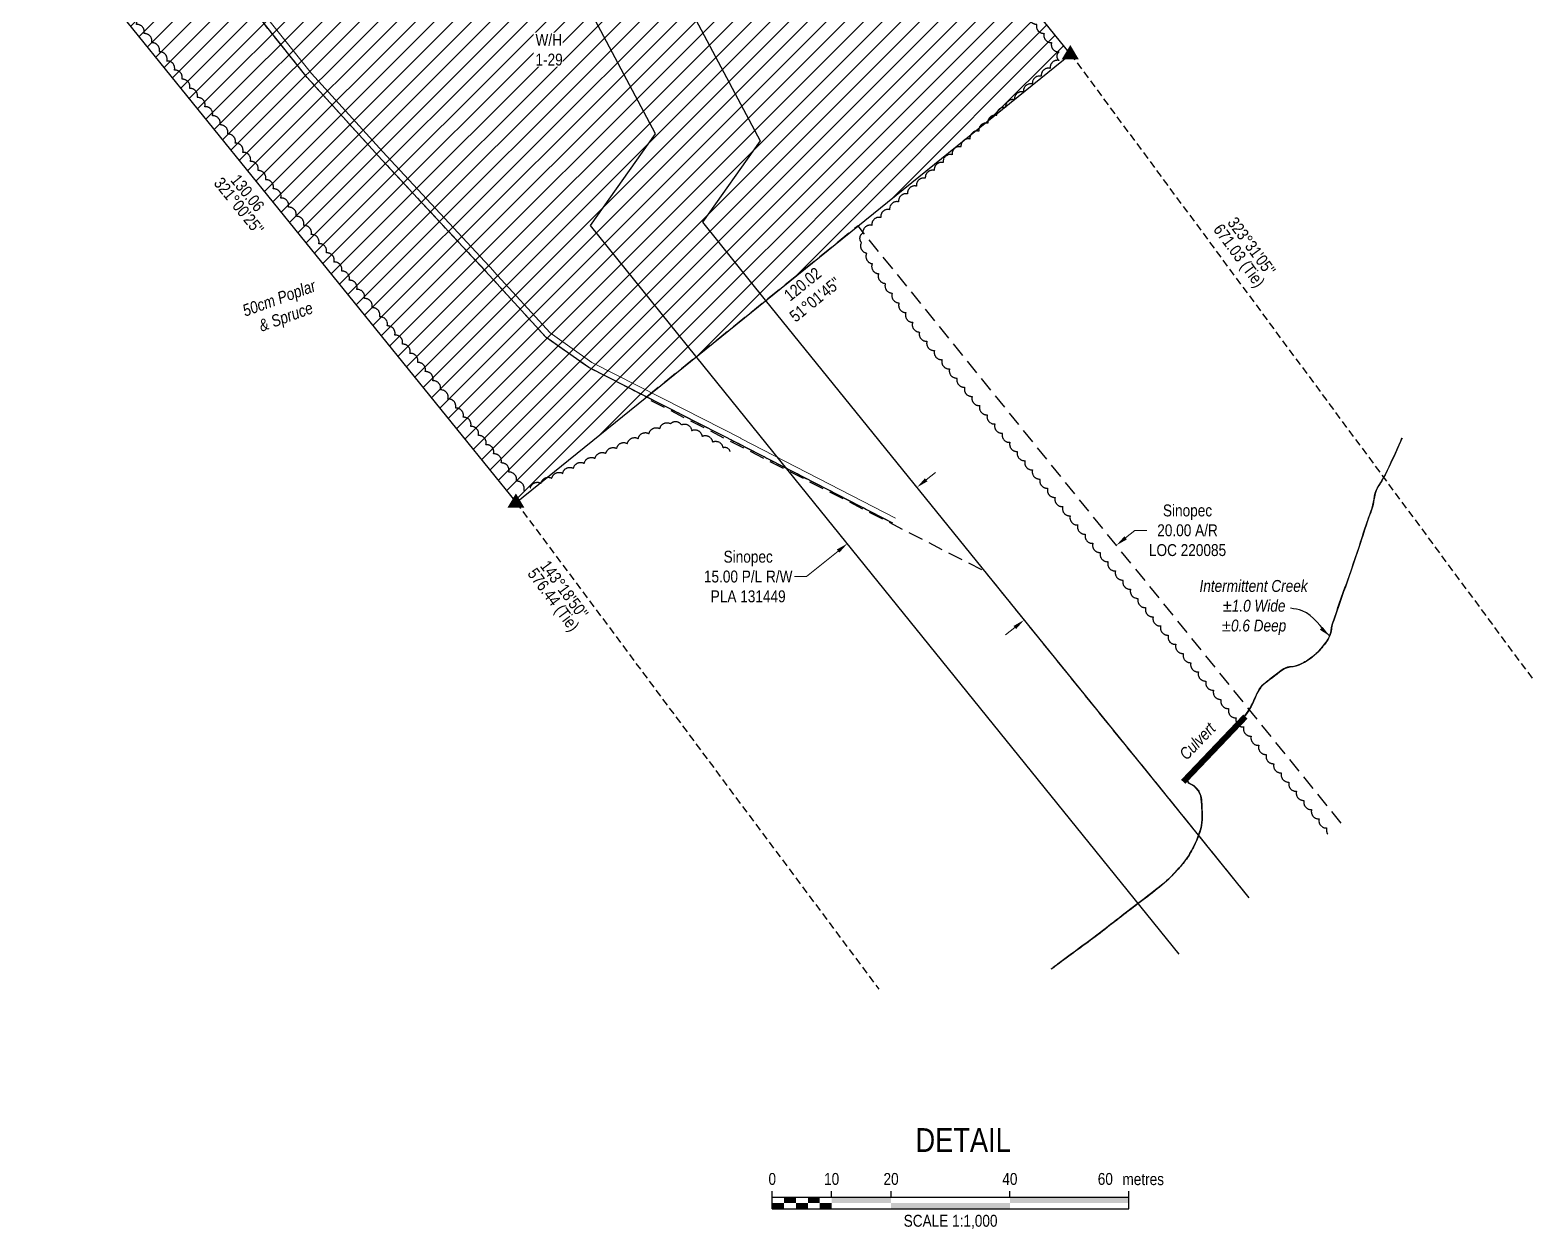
# Model space of a CAD drawing. Extents: x 406153 to 408770, y 6055523 to 6058345.
# Drawn here: x 406161 to 407426, y 6055824 to 6056832 of the extents above; entities that cross this region are included whole.
import ezdxf
from ezdxf.enums import TextEntityAlignment as Align

# ---------------------------------------------------------------- set-up
doc = ezdxf.new("R2010")
doc.units = 0
doc.header["$LTSCALE"] = 5
doc.header["$PDMODE"] = 34
doc.header["$PDSIZE"] = 0.03
for name, pattern in [('0', [1, 1, 0]), ('foc-ACCESSROAD', [3.75, 2.5, -1.25]), ('foc-TIELINE', [1.875, 1.25, -0.625]), ('foc-TOPO-ephemeral', [6.25, 3.125, -0.625, 0.625, -0.625, 0.625, -0.625])]:
    doc.linetypes.add(name, pattern=pattern)
doc.layers.get('Defpoints').update_dxf_attribs({"color": 9})
for name, color, linetype, lineweight in [('AS-GENERAL', 48, 'Continuous', 18), ('C-AR-T', 13, 'Continuous', 9), ('C-RW-T', 13, 'Continuous', 9), ('C-WS-T', 13, 'Continuous', 9), ('T-TEXT', 48, 'Continuous', 18)]:
    doc.layers.add(name, color=color, linetype=linetype, lineweight=lineweight)
for name, color, linetype in [('C-AR', 13, 'foc-ACCESSROAD'), ('C-RW', 13, 'Continuous'), ('DETAIL-T', 7, 'Continuous'), ('L-BD', 7, 'Continuous'), ('L-BD1', 253, 'Continuous'), ('L-MON', 1, 'Continuous'), ('L-TIE', 7, 'foc-TIELINE'), ('P-PROPOSED', 10, 'Continuous'), ('P-PROPOSED-EXISTING-H', 59, 'Continuous'), ('T-BUSH', 110, '0'), ('T-BUSH-T', 110, 'Continuous'), ('T-DRAW', 143, 'foc-TOPO-ephemeral'), ('T-WATER', 160, 'Continuous'), ('T-WATER-T', 170, 'Continuous')]:
    doc.layers.add(name, color=color, linetype=linetype)
doc.styles.add('18', font='ARIALN.TTF', dxfattribs={"height": 18})
doc.styles.add('80', font='ARIALN.TTF', dxfattribs={"height": 10})
doc.styles.add('80CG', font='ARIALN.TTF', dxfattribs={"height": 10})
doc.styles.add('80L', font='ARIALN.TTF', dxfattribs={"height": 10})
doc.styles.add('80LS', font='ARIALNI.TTF', dxfattribs={"height": 10})
doc.styles.add('foc-LtypeFont', font='ARIALN.TTF', dxfattribs={"height": 7.35})
doc.linetypes.add('foc-TOPO-flowdirection-NOLINE', pattern='A,0,[">",foc-LtypeFont,S=0.3,R=0,X=0,Y=-0.945],-20,[">",foc-LtypeFont,S=0.3,R=0,X=0,Y=-0.945],0', length=20)
doc.dimstyles.new('Compass 5 000', dxfattribs={"dimscale": 5, "dimtxt": 9, "dimasz": 2, "dimexe": 0.2, "dimexo": 0.0625, "dimgap": 0.5, "dimtad": 0, "dimtih": 1, "dimtoh": 1, "dimzin": 0, "dimdsep": 46, "dimtxsty": '80CG', "dimcen": 0.1, "dimse1": 1, "dimse2": 1, "dimclrd": 256, "dimclrt": 256, "dimaunit": 1, "dimadec": 4, "dimazin": 0, "dimtfac": 0.06, "dimtofl": 0, "dimtmove": 0, "dimatfit": 1, "dimfxl": 0.2, "dimtolj": 1, "dimtzin": 0, "dimlwd": -1, "dimarcsym": 0})

# ---------------------------------------------------------------- blocks, each defined once
blk = doc.blocks.new('STRIA')
blk.add_hatch(color=255).paths.add_polyline_path([(-0.04, 1.52), (-1.47, -0.87), (1.39, -0.87)])
blk = doc.blocks.new('STRIAA')
blk.add_blockref('STRIA', (0, 0))
blk = doc.blocks.new('STRIB')
at = {"color": 1}
blk.add_solid([(-1.12, -0.67), (-0.04, 1.13), (1.04, -0.67)], dxfattribs=at)
blk = doc.blocks.new('STRIBB')
blk.add_blockref('STRIB', (0, 0))
blk = doc.blocks.new('STRICC')
for name in ['STRIAA', 'STRIBB']:
    blk.add_blockref(name, (0, 0))
blk = doc.blocks.new('fdspike')
blk.add_blockref('STRICC', (0, 0))
blk = doc.blocks.new('*D61')
at = {"layer": 'C-AR-T', "transparency": 16777216}
for p, q in [((407082.4, 6056405), (407090.2, 6056411.3)), ((407090.2, 6056411.3), (407100.2, 6056411.3)), ((406989.2, 6056329.6), (406981.5, 6056323.3))]:
    blk.add_line(p, q, dxfattribs=at)
for points in [[(407081.4, 6056406.3), (407083.5, 6056403.7), (407074.6, 6056398.7)], [(406988.2, 6056330.9), (406990.3, 6056328.3), (406997, 6056335.9)]]:
    blk.add_solid(points, dxfattribs=at)
at = {"layer": 'Defpoints', "color": 0, "transparency": 16777216}
for p in [(407074.6, 6056398.7), (407092.7, 6056376.4), (407015.1, 6056313.6)]:
    blk.add_point(p, dxfattribs=at)
at = {"layer": 'C-AR-T', "transparency": 16777216, "insert": (407134.5, 6056411.3), "char_height": 10, "attachment_point": 5, "style": '80CG'}
blk.add_mtext('\\A1;Sinopec\\P20.00 A/R\\PLOC 220085', dxfattribs=at)
blk = doc.blocks.new('*D62')
at = {"layer": 'C-RW-T', "transparency": 16777216}
for p, q in [((406914.7, 6056453.8), (406922.4, 6056460.1)), ((406840.6, 6056393.9), (406814, 6056372.4)), ((406814, 6056372.4), (406804, 6056372.4))]:
    blk.add_line(p, q, dxfattribs=at)
for points in [[(406913.6, 6056455.1), (406915.7, 6056452.5), (406906.9, 6056447.5)], [(406839.5, 6056395.2), (406841.6, 6056392.6), (406848.4, 6056400.2)]]:
    blk.add_solid(points, dxfattribs=at)
at = {"layer": 'Defpoints', "color": 0, "transparency": 16777216}
for p in [(406848.4, 6056400.2), (407053.9, 6056265.6), (406995.3, 6056218.3)]:
    blk.add_point(p, dxfattribs=at)
at = {"layer": 'C-RW-T', "transparency": 16777216, "insert": (406764.9, 6056372.4), "char_height": 10, "attachment_point": 5, "style": '80CG'}
blk.add_mtext('\\A1;Sinopec\\P15.00 P/L R/W\\PPLA 131449', dxfattribs=at)
blk = doc.blocks.new('*U39')
at = {"color": 0}
for p, q in [((-150, 0), (-150, 15)), ((-100, 10), (-100, 15)), ((-50, 10), (-50, 15)), ((50, 10), (50, 15)), ((150.2, 0), (150.2, 15)), ((-150, 10), (150.2, 10)), ((-150, 0), (150.2, 0))]:
    blk.add_line(p, q, dxfattribs=at)
for points in [[(-150, 5), (-140, 5), (-150, 0), (-140, 0)], [(-140, 10), (-130, 10), (-140, 5), (-130, 5)], [(-130, 5), (-120, 5), (-130, 0), (-120, 0)], [(-120, 10), (-110, 10), (-120, 5), (-110, 5)], [(-110, 5), (-100, 5), (-110, 0), (-100, 0)], [(-100, 10), (-50, 10), (-100, 5), (-50, 5)], [(-50, 5), (50, 5), (-50, 0), (50, 0)], [(50, 10), (150.2, 10), (50, 5), (150.2, 5)]]:
    blk.add_solid(points, dxfattribs=at)
at = {"color": 0, "style": '80'}
blk.add_text('metres', height=10, dxfattribs=at).set_placement((162.2, 20), align=Align.CENTER)
at = {"color": 0, "char_height": 10, "style": '80'}
for s, insert, attachment_point in [('0', (-150, 30.2), 2), ('10', (-100, 30.2), 2), ('20', (-50, 30.2), 2), ('40', (50, 30.2), 2), ('60', (136.7, 30.2), 3), ('SCALE 1:1,000', (0.1, -5), 2)]:
    blk.add_mtext(s, dxfattribs=dict(at, insert=insert, attachment_point=attachment_point))

msp = doc.modelspace()

# ---------------------------------------------------------------- hatches: boundary and pattern name
at = {"layer": 'P-PROPOSED-EXISTING-H'}
h = msp.add_hatch(dxfattribs=at)
h.set_pattern_fill('ANSI31', color=256, scale=3.498492, style=0)
h.set_pattern_definition([(45, (-3004.45, 7510.352), (-7.85433892, 7.85433892), [])])
edge = h.paths.add_edge_path()
edge.add_arc((406609.686, 6057134.196), 149.912, 8.055628, 69.947139)
edge.add_line((406661.089, 6057275.02), (406626.946, 6057317.181))
edge.add_line((406626.946, 6057317.181), (406583.166, 6057281.744))
edge.add_arc((406609.686, 6057134.196), 149.912, 100.189521, 157.786279)
edge.add_line((406470.9, 6057190.872), (406160.781, 6056939.851))
edge.add_line((406160.781, 6056939.851), (406569.706, 6056434.746))
edge.add_line((406569.706, 6056434.746), (407036.061, 6056811.991))
edge.add_line((407036.061, 6056811.991), (406758.119, 6057155.204))

# ---------------------------------------------------------------- linework, layer by layer
at = {"layer": 'AS-GENERAL', "flags": 128}
msp.add_lwpolyline([(406888.852, 6056421.67), (406758.682, 6056488.702, 0.00047692), (406758.674, 6056488.707), (406710.777, 6056513.256, 0.00118135), (406710.756, 6056513.267), (406633.347, 6056552.482), (406598.217, 6056577.342), (406550.99, 6056629.17, 0.0027004), (406550.953, 6056629.21), (406460.514, 6056726.332), (406397.573, 6056795.61), (406361.683, 6056840.569)], format="xyb", dxfattribs=at)
at = {"layer": 'AS-GENERAL', "const_width": 4.998, "flags": 128}
msp.add_lwpolyline([(407130.877, 6056199.749), (407183.178, 6056254.617)], dxfattribs=at)
at = {"layer": 'C-AR', "flags": 128}
msp.add_lwpolyline([(407263.858, 6056164.959), (406857.319, 6056667.403), (406678.577, 6056522.815), (406963.672, 6056377.037), (407186.149, 6056102.08)], dxfattribs=at)
at = {"layer": 'C-RW'}
for points in [[(407127.574, 6056054.682), (406798.674, 6056461.689), (406720.875, 6056557.938), (406632.379, 6056667.715), (406687.031, 6056744.737), (406616.802, 6056877.219), (406683.065, 6056912.348), (406774.942, 6056739.026), (406726.332, 6056670.52), (406779.227, 6056604.966), (406971.13, 6056367.881)], [(406971.13, 6056367.881), (407105.483, 6056201.8), (407186.151, 6056102.082)]]:
    msp.add_lwpolyline(points, dxfattribs=at)
at = {"layer": 'L-TIE'}
for p, q in [((407036.061, 6056811.991), (407425.914, 6056284.797)), ((406569.706, 6056434.746), (406874.704, 6056025.35))]:
    msp.add_line(p, q, dxfattribs=at)
at = {"layer": 'P-PROPOSED'}
msp.add_lwpolyline([(406758.119, 6057155.204, 0.27681483), (406661.089, 6057275.02), (406626.946, 6057317.181), (406583.166, 6057281.744, 0.25674128), (406470.9, 6057190.872), (406160.781, 6056939.851), (406569.706, 6056434.746), (407036.061, 6056811.991)], format="xyb", close=True, dxfattribs=at)
at = {"layer": 'T-BUSH', "flags": 128}
for points in [[(406576.261, 6056444.909, 0.52056705), (406569.869, 6056452.593, 0.52056705), (406563.477, 6056460.278, 0.52056705), (406557.085, 6056467.963, 0.52056705), (406550.693, 6056475.648, 0.52056705), (406544.301, 6056483.333, 0.52056705), (406537.909, 6056491.018, 0.52056705), (406531.517, 6056498.702, 0.52056705), (406525.125, 6056506.387, 0.52056705), (406518.733, 6056514.072, 0.52056705), (406512.341, 6056521.757, 0.52056705), (406505.949, 6056529.442, 0.52056705), (406499.557, 6056537.126, 0.52056705), (406493.165, 6056544.811, 0.52056705), (406486.773, 6056552.496, 0.52056705), (406480.381, 6056560.181, 0.52056705), (406473.989, 6056567.866, 0.52056705), (406467.597, 6056575.55, 0.52056705), (406461.205, 6056583.235, 0.52056705), (406454.813, 6056590.92, 0.52056705), (406448.421, 6056598.605, 0.52056705), (406442.029, 6056606.29, 0.52056705), (406435.637, 6056613.975, 0.52056705), (406429.245, 6056621.659, 0.52056705), (406422.853, 6056629.344, 0.52056705), (406416.461, 6056637.029, 0.52056705), (406410.069, 6056644.714, 0.52056705), (406403.677, 6056652.399, 0.52056705), (406397.285, 6056660.083, 0.52056705), (406390.893, 6056667.768, 0.52056705), (406384.501, 6056675.453, 0.52056705), (406378.109, 6056683.138, 0.52056705), (406371.717, 6056690.823, 0.52056705), (406365.325, 6056698.507, 0.52056705), (406358.933, 6056706.192, 0.52056705), (406352.541, 6056713.877, 0.52056705), (406346.149, 6056721.562, 0.52056705), (406339.757, 6056729.247, 0.52056705), (406333.365, 6056736.932, 0.52056705), (406326.973, 6056744.616, 0.52056705), (406320.581, 6056752.301, 0.52056705), (406314.189, 6056759.986, 0.52056705), (406307.797, 6056767.671, 0.52056705), (406301.405, 6056775.356, 0.52056705), (406295.013, 6056783.04, 0.52056705), (406288.621, 6056790.725, 0.52056705), (406282.229, 6056798.41, 0.52056705), (406275.837, 6056806.095, 0.52056705), (406269.445, 6056813.78, 0.52056705), (406263.053, 6056821.464, 0.52056705), (406256.661, 6056829.149, 0.52056705), (406250.269, 6056836.834, 0.52056705), (406243.877, 6056844.519, 0.52056705), (406237.485, 6056852.204, 0.52056705), (406231.093, 6056859.889, 0.52056705), (406224.701, 6056867.573, 0.52056705), (406218.309, 6056875.258, 0.52056705), (406211.917, 6056882.943, 0.52056705), (406205.525, 6056890.628, 0.52056705), (406199.133, 6056898.313, 0.52056705), (406192.741, 6056905.997, 0.52056705), (406186.349, 6056913.682, 0.52056705), (406179.957, 6056921.367, 0.52056705), (406173.565, 6056929.052, 0.52056705), (406169.959, 6056936.497, 0.52056705), (406177.571, 6056942.975, 0.52056705), (406185.182, 6056949.454, 0.52056705), (406192.794, 6056955.933, 0.52056705), (406200.406, 6056962.412, 0.52056705), (406208.018, 6056968.891, 0.52056705), (406215.63, 6056975.369, 0.52056705), (406223.241, 6056981.848, 0.52056705), (406230.853, 6056988.327, 0.52056705), (406238.465, 6056994.806, 0.52056705), (406246.077, 6057001.284, 0.52056705), (406253.689, 6057007.763, 0.52056705), (406261.3, 6057014.242, 0.52056705), (406268.912, 6057020.721, 0.52056705), (406276.524, 6057027.199, 0.52056705), (406284.136, 6057033.678, 0.52056705), (406291.748, 6057040.157, 0.52056705), (406299.36, 6057046.636, 0.52056705), (406306.971, 6057053.114, 0.52056705), (406314.583, 6057059.593, 0.52056705), (406322.195, 6057066.072, 0.52056705), (406329.807, 6057072.551, 0.52056705), (406337.419, 6057079.029, 0.52056705), (406345.03, 6057085.508, 0.52056705), (406352.642, 6057091.987, 0.52056705), (406360.254, 6057098.466, 0.52056705), (406367.866, 6057104.944, 0.52056705), (406375.478, 6057111.423, 0.52056705), (406383.089, 6057117.902, 0.52056705), (406390.701, 6057124.381, 0.52056705), (406398.313, 6057130.859, 0.52056705), (406405.925, 6057137.338, 0.52056705), (406413.537, 6057143.817, 0.52056705), (406421.148, 6057150.296, 0.52056705), (406428.76, 6057156.774, 0.52056705), (406436.372, 6057163.253, 0.52056705), (406443.984, 6057169.732, 0.52056705), (406451.596, 6057176.211, 0.52056705), (406459.207, 6057182.689, 0.52056705), (406466.819, 6057189.168, 0.52056705), (406474.431, 6057195.647, 0.52056705), (406482.043, 6057202.126, 0.52056705), (406489.655, 6057208.604, 0.52056705), (406497.267, 6057215.083, 0.52056705), (406504.878, 6057221.562, 0.52056705), (406512.49, 6057228.041, 0.52056705), (406520.102, 6057234.519, 0.52056705), (406527.714, 6057240.998, 0.52056705), (406535.326, 6057247.477, 0.52056705), (406542.937, 6057253.956, 0.52056705), (406550.549, 6057260.434, 0.52056705), (406558.161, 6057266.913, 0.52056705), (406565.773, 6057273.392, 0.52056705), (406573.385, 6057279.871, 0.52056705), (406580.996, 6057286.349, 0.52056705), (406588.608, 6057292.828, 0.52056705), (406596.22, 6057299.307, 0.52056705), (406603.832, 6057305.786, 0.52056705), (406611.444, 6057312.264, 0.52056705), (406619.055, 6057318.743, 0.52056705), (406625.445, 6057312.276, 0.52056705), (406631.71, 6057304.487, 0.52056705), (406637.975, 6057296.698, 0.52056705), (406644.24, 6057288.909, 0.52056705), (406650.504, 6057281.121, 0.52056705), (406656.769, 6057273.332, 0.52056705), (406663.034, 6057265.543, 0.52056705), (406669.299, 6057257.754, 0.52056705), (406675.564, 6057249.965, 0.52056705), (406681.829, 6057242.176, 0.52056705), (406688.093, 6057234.388, 0.52056705), (406694.358, 6057226.599, 0.52056705), (406700.623, 6057218.81, 0.52056705), (406706.888, 6057211.021, 0.52056705), (406713.153, 6057203.232, 0.52056705), (406719.418, 6057195.444, 0.52056705), (406725.682, 6057187.655, 0.52056705), (406731.947, 6057179.866, 0.52056705), (406738.212, 6057172.077, 0.52056705), (406744.477, 6057164.288, 0.52056705), (406750.742, 6057156.499, 0.52056705), (406757.007, 6057148.711, 0.52056705), (406763.271, 6057140.922, 0.52056705), (406769.536, 6057133.133, 0.52056705), (406775.801, 6057125.344, 0.52056705), (406782.066, 6057117.555, 0.52056705), (406788.331, 6057109.766, 0.52056705), (406794.596, 6057101.978, 0.52056705), (406800.86, 6057094.189, 0.52056705), (406807.125, 6057086.4, 0.52056705), (406813.39, 6057078.611, 0.52056705), (406819.655, 6057070.822, 0.52056705), (406825.92, 6057063.034, 0.52056705), (406832.185, 6057055.245, 0.52056705), (406838.449, 6057047.456, 0.52056705), (406844.714, 6057039.667, 0.52056705), (406850.979, 6057031.878, 0.52056705), (406857.244, 6057024.089, 0.52056705), (406863.509, 6057016.301, 0.52056705), (406869.774, 6057008.512, 0.52056705), (406876.038, 6057000.723, 0.52056705), (406882.303, 6056992.934, 0.52056705), (406888.568, 6056985.145, 0.52056705), (406894.833, 6056977.357, 0.52056705), (406901.098, 6056969.568, 0.52056705), (406907.363, 6056961.779, 0.52056705), (406913.627, 6056953.99, 0.52056705), (406919.892, 6056946.201, 0.52056705), (406926.157, 6056938.412, 0.52056705), (406932.422, 6056930.624, 0.52056705), (406938.687, 6056922.835, 0.52056705), (406944.952, 6056915.046, 0.52056705), (406951.216, 6056907.257, 0.52056705), (406957.481, 6056899.468, 0.52056705), (406963.746, 6056891.68, 0.52056705), (406970.011, 6056883.891, 0.52056705), (406976.276, 6056876.102, 0.52056705), (406982.541, 6056868.313, 0.52056705), (406988.805, 6056860.524, 0.52056705), (406995.07, 6056852.735, 0.52056705), (407001.335, 6056844.947, 0.52056705), (407007.6, 6056837.158, 0.52056705), (407013.865, 6056829.369, 0.52056705), (407020.13, 6056821.58, 0.52056705), (407026.394, 6056813.791, 0.52056705), (407026.476, 6056806.534, 0.52056705), (407018.973, 6056799.93, 0.52056705), (407011.47, 6056793.325, 0.52056705), (407003.967, 6056786.72, 0.52056705), (406996.465, 6056780.116, 0.52056705), (406988.962, 6056773.511, 0.52056705), (406981.459, 6056766.906, 0.52056705), (406973.956, 6056760.302, 0.52056705), (406966.453, 6056753.697, 0.52056705), (406958.95, 6056747.092, 0.52056705), (406951.448, 6056740.488, 0.52056705), (406943.945, 6056733.883, 0.52056705), (406936.442, 6056727.278, 0.52056705), (406928.939, 6056720.674, 0.52056705), (406921.436, 6056714.069, 0.52056705), (406913.934, 6056707.464, 0.52056705), (406906.431, 6056700.86, 0.52056705), (406898.928, 6056694.255, 0.52056705), (406891.425, 6056687.65, 0.52056705), (406883.922, 6056681.046, 0.52056705), (406876.419, 6056674.441, 0.52056705), (406868.917, 6056667.837, 0.52056705), (406861.414, 6056661.232, 0.52056705), (406860.123, 6056653.444, 0.52056705), (406864.673, 6056644.545, 0.52056705), (406869.224, 6056635.645, 0.52056705), (406874.621, 6056627.255, 0.52056705), (406880.357, 6056619.069, 0.52056705), (406886.093, 6056610.883, 0.52056705), (406891.829, 6056602.696, 0.52056705), (406897.565, 6056594.51, 0.52056705), (406903.3, 6056586.324, 0.52056705), (406909.036, 6056578.138, 0.52056705), (406915.27, 6056570.33, 0.52056705), (406921.615, 6056562.606, 0.52056705), (406927.96, 6056554.882, 0.52056705), (406934.305, 6056547.158, 0.52056705), (406940.649, 6056539.435, 0.52056705), (406946.994, 6056531.711, 0.52056705), (406953.339, 6056523.987, 0.52056705), (406959.684, 6056516.263, 0.52056705), (406966.029, 6056508.539, 0.52056705), (406972.374, 6056500.816, 0.52056705), (406978.719, 6056493.092, 0.52056705), (406985.063, 6056485.368, 0.52056705), (406991.408, 6056477.644, 0.52056705), (406997.753, 6056469.921, 0.52056705), (407004.098, 6056462.197, 0.52056705), (407010.443, 6056454.473, 0.52056705), (407016.788, 6056446.749, 0.52056705), (407023.133, 6056439.026, 0.52056705), (407029.477, 6056431.302, 0.52056705), (407035.822, 6056423.578, 0.52056705), (407042.167, 6056415.854, 0.52056705), (407048.512, 6056408.13, 0.52056705), (407054.857, 6056400.407, 0.52056705), (407061.202, 6056392.683, 0.52056705), (407067.547, 6056384.959, 0.52056705), (407073.891, 6056377.235, 0.52056705), (407080.236, 6056369.512, 0.52056705), (407086.581, 6056361.788, 0.52056705), (407092.926, 6056354.064, 0.52056705), (407099.271, 6056346.34, 0.52056705), (407105.616, 6056338.617, 0.52056705), (407111.961, 6056330.893, 0.52056705), (407118.306, 6056323.169, 0.52056705), (407124.65, 6056315.445, 0.52056705), (407130.995, 6056307.721, 0.52056705), (407137.34, 6056299.998, 0.52056705), (407143.685, 6056292.274, 0.52056705), (407150.03, 6056284.55, 0.52056705), (407156.375, 6056276.826, 0.52056705), (407162.72, 6056269.103, 0.52056705), (407169.064, 6056261.379, 0.52056705), (407175.409, 6056253.655, 0.52056705), (407181.754, 6056245.931, 0.52056705), (407188.099, 6056238.208, 0.52056705), (407194.444, 6056230.484, 0.52056705), (407200.789, 6056222.76, 0.52056705), (407207.134, 6056215.036, 0.52056705), (407213.478, 6056207.312, 0.52056705), (407219.823, 6056199.589, 0.52056705), (407226.168, 6056191.865, 0.52056705), (407232.513, 6056184.141, 0.52056705), (407238.858, 6056176.417, 0.52056705), (407245.203, 6056168.694, 0.52056705), (407251.548, 6056160.97, 0.22839333), (407252.48, 6056155.755, 0.22839333)], [(406581.593, 6056446.732, -0.52056705), (406590.676, 6056450.906, -0.52056705), (406599.758, 6056455.08, -0.52056705), (406608.841, 6056459.254, -0.52056705), (406617.923, 6056463.428, -0.52056705), (406627.006, 6056467.602, -0.52056705), (406636.088, 6056471.776, -0.52056705), (406645.171, 6056475.95, -0.52056705), (406654.253, 6056480.124, -0.52056705), (406663.335, 6056484.298, -0.52056705), (406672.418, 6056488.472, -0.52056705), (406681.5, 6056492.647, -0.52056705), (406690.583, 6056496.821, -0.52056705), (406699.665, 6056500.995, -0.52056705), (406708.562, 6056500.074, -0.52056705), (406717.317, 6056495.251, -0.52056705), (406726.073, 6056490.428, -0.52056705), (406734.828, 6056485.605, -0.52056705), (406743.583, 6056480.782, -0.52056705), (406749.359, 6056477.6, -0.52056705)]]:
    msp.add_lwpolyline(points, format="xyb", dxfattribs=at)
at = {"layer": 'T-DRAW', "linetype": 'foc-TOPO-flowdirection-NOLINE', "flags": 128}
msp.add_lwpolyline([(406886.564, 6056417.227), (406756.394, 6056484.259), (406708.497, 6056508.809), (406630.76, 6056548.19), (406594.887, 6056573.575), (406547.296, 6056625.804), (406456.835, 6056722.949), (406393.767, 6056792.367), (406357.679, 6056837.573), (406337.47, 6056866.428), (406330.733, 6056883.26), (406324.471, 6056910.74), (406315.81, 6056950.656), (406310.752, 6056986.535), (406310.774, 6057003.695), (406313.164, 6057018.626), (406319.14, 6057032.959), (406330.792, 6057053.564), (406341.548, 6057067.599), (406352.902, 6057080.141), (406367.243, 6057094.176), (406378.298, 6057104.926), (406396.686, 6057118.876), (406423.393, 6057134.892), (406429.032, 6057145.273), (406429.032, 6057166.331), (406437.992, 6057207.057), (406462.999, 6057317.124)], dxfattribs=at)
at = {"layer": 'T-DRAW', "flags": 128}
msp.add_lwpolyline([(406886.564, 6056417.227), (406756.394, 6056484.259), (406708.497, 6056508.809), (406630.76, 6056548.19), (406594.887, 6056573.575), (406547.296, 6056625.804), (406456.835, 6056722.949), (406393.767, 6056792.367), (406357.679, 6056837.573), (406337.47, 6056866.428), (406330.733, 6056883.26), (406324.471, 6056910.74), (406315.81, 6056950.656), (406310.752, 6056986.535), (406310.774, 6057003.695), (406313.164, 6057018.626), (406319.14, 6057032.959), (406330.792, 6057053.564), (406341.548, 6057067.599), (406352.902, 6057080.141), (406367.243, 6057094.176), (406378.298, 6057104.926), (406396.686, 6057118.876), (406423.393, 6057134.892), (406429.032, 6057145.273), (406429.032, 6057166.331), (406437.992, 6057207.057), (406462.999, 6057317.124)], dxfattribs=at)
at = {"layer": 'T-WATER', "linetype": 'foc-TOPO-flowdirection-NOLINE', "flags": 128}
msp.add_lwpolyline([(407019.793, 6056042.18), (407020.371, 6056042.635), (407022.369, 6056044.19), (407024.376, 6056045.734), (407026.391, 6056047.267), (407028.414, 6056048.789), (407030.444, 6056050.302), (407032.479, 6056051.807), (407034.518, 6056053.306), (407036.561, 6056054.8), (407038.607, 6056056.291), (407040.653, 6056057.779), (407042.7, 6056059.267), (407044.746, 6056060.757), (407046.789, 6056062.248), (407048.83, 6056063.743), (407050.867, 6056065.244), (407052.898, 6056066.751), (407054.923, 6056068.266), (407056.942, 6056069.789), (407058.956, 6056071.319), (407060.965, 6056072.856), (407062.97, 6056074.398), (407064.971, 6056075.944), (407066.97, 6056077.495), (407068.967, 6056079.048), (407070.962, 6056080.604), (407072.956, 6056082.16), (407074.95, 6056083.718), (407076.945, 6056085.275), (407078.941, 6056086.831), (407080.939, 6056088.385), (407082.94, 6056089.937), (407084.943, 6056091.485), (407086.951, 6056093.028), (407088.963, 6056094.567), (407090.98, 6056096.099), (407093.003, 6056097.625), (407095.029, 6056099.146), (407097.057, 6056100.666), (407099.083, 6056102.188), (407101.106, 6056103.714), (407103.121, 6056105.249), (407105.126, 6056106.795), (407107.119, 6056108.355), (407109.096, 6056109.934), (407111.055, 6056111.533), (407112.994, 6056113.156), (407114.909, 6056114.807), (407116.798, 6056116.488), (407118.658, 6056118.202), (407120.488, 6056119.95), (407122.286, 6056121.733), (407124.051, 6056123.549), (407125.781, 6056125.398), (407127.476, 6056127.282), (407129.133, 6056129.199), (407130.745, 6056131.154), (407132.305, 6056133.15), (407133.802, 6056135.19), (407135.228, 6056137.281), (407136.576, 6056139.423), (407137.848, 6056141.614), (407139.048, 6056143.846), (407140.18, 6056146.114), (407141.248, 6056148.412), (407142.257, 6056150.735), (407143.203, 6056153.082), (407144.08, 6056155.455), (407144.879, 6056157.861), (407145.584, 6056160.3), (407146.16, 6056162.769), (407146.568, 6056165.264), (407146.783, 6056167.782), (407146.842, 6056170.314), (407146.801, 6056172.851), (407146.718, 6056175.382), (407146.619, 6056177.907), (407146.489, 6056180.431), (407146.311, 6056182.961), (407146.049, 6056185.496), (407145.567, 6056187.983), (407144.698, 6056190.354), (407143.425, 6056192.549), (407141.872, 6056194.546), (407140.097, 6056196.354), (407137.887, 6056197.578), (407135.645, 6056198.718), (407134.295, 6056200.905), (407134.404, 6056203.442), (407135.986, 6056205.401), (407137.849, 6056207.179), (407139.605, 6056208.991), (407141.321, 6056210.815), (407143.052, 6056212.635), (407144.804, 6056214.447), (407146.574, 6056216.253), (407148.359, 6056218.052), (407150.156, 6056219.845), (407151.96, 6056221.633), (407153.769, 6056223.416), (407155.579, 6056225.194), (407157.388, 6056226.97), (407159.192, 6056228.747), (407160.99, 6056230.528), (407162.779, 6056232.317), (407164.556, 6056234.115), (407166.319, 6056235.927), (407168.065, 6056237.755), (407169.792, 6056239.603), (407171.497, 6056241.472), (407173.18, 6056243.363), (407174.839, 6056245.274), (407176.472, 6056247.206), (407178.078, 6056249.161), (407179.656, 6056251.14), (407181.204, 6056253.143), (407182.72, 6056255.173), (407184.201, 6056257.232), (407185.623, 6056259.327), (407186.957, 6056261.473), (407188.181, 6056263.679), (407189.309, 6056265.942), (407190.365, 6056268.256), (407191.381, 6056270.607), (407192.412, 6056272.954), (407193.524, 6056275.244), (407194.781, 6056277.428), (407196.245, 6056279.452), (407197.952, 6056281.289), (407199.844, 6056282.976), (407201.844, 6056284.566), (407203.876, 6056286.111), (407205.881, 6056287.653), (407207.869, 6056289.196), (407209.864, 6056290.735), (407211.891, 6056292.265), (407213.975, 6056293.776), (407216.154, 6056295.129), (407218.481, 6056296.06), (407220.973, 6056296.442), (407223.494, 6056296.789), (407225.958, 6056297.392), (407228.357, 6056298.219), (407230.684, 6056299.234), (407232.935, 6056300.406), (407235.109, 6056301.716), (407237.207, 6056303.145), (407239.227, 6056304.673), (407241.169, 6056306.286), (407243.039, 6056307.979), (407244.84, 6056309.752), (407246.577, 6056311.604), (407248.255, 6056313.535), (407249.871, 6056315.544), (407251.384, 6056317.635), (407252.74, 6056319.81), (407253.882, 6056322.076), (407254.756, 6056324.435), (407255.32, 6056326.889), (407255.727, 6056329.391), (407256.261, 6056331.865), (407257.003, 6056334.285), (407257.808, 6056336.689), (407258.62, 6056339.09), (407259.438, 6056341.487), (407260.261, 6056343.883), (407261.09, 6056346.276), (407261.923, 6056348.667), (407262.759, 6056351.056), (407263.599, 6056353.444), (407264.442, 6056355.831), (407265.286, 6056358.217), (407266.131, 6056360.602), (407266.977, 6056362.986), (407267.824, 6056365.37), (407268.669, 6056367.754), (407269.514, 6056370.138), (407270.357, 6056372.523), (407271.197, 6056374.909), (407272.035, 6056377.295), (407272.869, 6056379.683), (407273.699, 6056382.072), (407274.524, 6056384.463), (407275.343, 6056386.855), (407276.157, 6056389.25), (407276.963, 6056391.648), (407277.763, 6056394.048), (407278.555, 6056396.451), (407279.338, 6056398.857), (407280.112, 6056401.267), (407280.878, 6056403.68), (407281.638, 6056406.095), (407282.399, 6056408.51), (407283.163, 6056410.923), (407283.937, 6056413.333), (407284.723, 6056415.739), (407285.528, 6056418.138), (407286.355, 6056420.528), (407287.208, 6056422.909), (407288.092, 6056425.279), (407288.97, 6056427.651), (407289.769, 6056430.053), (407290.418, 6056432.512), (407290.928, 6056435.023), (407291.38, 6056437.551), (407291.858, 6056440.064), (407292.446, 6056442.526), (407293.228, 6056444.904), (407294.289, 6056447.162), (407295.622, 6056449.307), (407297.029, 6056451.427), (407298.337, 6056453.598), (407299.549, 6056455.819), (407300.705, 6056458.068), (407301.839, 6056460.328), (407302.958, 6056462.596), (407304.061, 6056464.871), (407305.152, 6056467.153), (407306.231, 6056469.441), (407307.298, 6056471.734), (407308.357, 6056474.033), (407309.407, 6056476.335), (407310.449, 6056478.641), (407311.487, 6056480.95), (407312.519, 6056483.261), (407313.548, 6056485.575), (407314.576, 6056487.889), (407314.976, 6056488.791)], dxfattribs=at)
at = {"layer": 'T-WATER'}
msp.add_open_spline([(407314.976, 6056488.791), (407310.374, 6056478.412), (407304.739, 6056465.742), (407297.49, 6056451.835), (407291.648, 6056443.948), (407291.411, 6056433.705), (407285.539, 6056418.936), (407275.84, 6056386.394), (407264.107, 6056355.746), (407255.722, 6056330.424), (407255.047, 6056322.648), (407248.734, 6056313.46), (407239.887, 6056304.644), (407230.728, 6056298.772), (407223.5, 6056296.534), (407217.509, 6056296.257), (407211.412, 6056292.05), (407204.261, 6056286.289), (407194.803, 6056279.434), (407191.163, 6056269.712), (407187.25, 6056261.593), (407181.575, 6056253.391), (407175.605, 6056246.021), (407166.031, 6056235.392), (407154.996, 6056224.67), (407143.74, 6056213.502), (407137.455, 6056206.646), (407134.099, 6056203.744), (407134.029, 6056200.543), (407135.801, 6056198.214), (407138.156, 6056197.552), (407140.034, 6056196.551), (407141.701, 6056194.79), (407143.631, 6056192.437), (407145.725, 6056188.615), (407146.462, 6056182.28), (407146.766, 6056174.415), (407147.02, 6056165.634), (407144.874, 6056157.3), (407141.185, 6056147.78), (407135.908, 6056137.551), (407127.265, 6056126.666), (407113.167, 6056112.396), (407087.082, 6056093.623), (407057.726, 6056069.802), (407033.203, 6056052.528), (407022.133, 6056044.021), (407019.79, 6056042.179)], degree=3, knots=[68.15617201, 68.15617201, 68.15617201, 68.15617201, 74.9668486, 76.47716083, 77.57604798, 80.77945803, 82.27934305, 87.11892792, 101.13166177, 102.00103966, 103.09804765, 105.758966, 108.39290136, 110.63173645, 112.20082218, 112.88449404, 114.17943848, 116.47024842, 118.52060196, 120.99119596, 122.50529421, 123.94806436, 126.95618987, 128.19860994, 132.53033981, 136.20908248, 137.64754601, 138.20594891, 138.7514713, 139.39108369, 139.79837053, 140.19966389, 140.65374407, 141.23926617, 142.030597, 143.22631606, 145.00704002, 146.78559571, 148.45776579, 150.12658845, 152.91820424, 155.32112734, 158.44279216, 164.93000122, 174.5565227, 181.14179833, 182.93006055, 182.93006055, 182.93006055, 182.93006055], dxfattribs=at)

# ---------------------------------------------------------------- block references
at = {"layer": 'DETAIL-T', "xscale": 0.99956919, "yscale": 0.99956919, "zscale": 0.99956919}
msp.add_blockref('*U39', (406935.084, 6055840.52), dxfattribs=at)
at = {"layer": 'L-MON', "xscale": 4.99784595000001, "yscale": 4.99784595000001, "zscale": 4.99784595000001}
for p in [(407036.061, 6056811.991), (406569.706, 6056434.746)]:
    msp.add_blockref('fdspike', p, dxfattribs=at)

# ---------------------------------------------------------------- texts
at = {"layer": 'DETAIL-T', "color": 3, "insert": (406945.739, 6055898.443), "char_height": 19.9914, "width": 223.76158, "attachment_point": 5, "style": '80CG'}
msp.add_mtext('DETAIL', dxfattribs=at)
at = {"layer": 'L-BD', "style": '80L'}
for s, rotation, p in [("323°31'05''", 306.4824, (407188.469, 6056650.201)), ('671.03 (Tie)', 306.4824, (407177.017, 6056641.732)), ("143°18'50''", 306.6859, (406610.27, 6056361.441)), ('576.44 (Tie)', 306.6859, (406600.183, 6056352.26))]:
    msp.add_text(s, height=9.99569, rotation=rotation, dxfattribs=at).set_placement(p, align=Align.MIDDLE)
at = {"layer": 'L-BD1', "style": '80L'}
for s, height, p in [("321°00'25''", 9.99569, (406336.504, 6056684.185)), ('130.06', 9.9957, (406343.763, 6056695.129))]:
    msp.add_text(s, height=height, rotation=308.9931, dxfattribs=at).set_placement(p, align=Align.MIDDLE)
at = {"layer": 'L-BD1', "insert": (406807.54, 6056622.316), "char_height": 9.9957, "width": 38.83249, "attachment_point": 2, "rotation": 38.970171, "style": '80L'}
msp.add_mtext('120.02\\P51°01\'45"', dxfattribs=at)
at = {"layer": 'T-BUSH-T', "insert": (406368.547, 6056611.384), "char_height": 9.99569, "width": 65.37878, "attachment_point": 2, "rotation": 20, "style": '80LS'}
msp.add_mtext('50cm Poplar \\P& Spruce', dxfattribs=at)
at = {"layer": 'T-TEXT', "insert": (407126.635, 6056224.308), "char_height": 9.99569, "attachment_point": 1, "rotation": 46.371498, "style": '80L'}
msp.add_mtext_dynamic_manual_height_columns('{\\fArial Narrow|b0|i1|c0|p34;Culvert}', width=36.80992, gutter_width=249.892, heights=[0], dxfattribs=at)
at = {"layer": 'T-WATER-T', "insert": (407144.258, 6056369.531), "char_height": 9.99057, "attachment_point": 1, "style": '80L'}
msp.add_mtext_dynamic_manual_height_columns('\\pi0.32595;{\\fArial Narrow|b0|i1|c0|p34;Intermittent Creek\\P\\pi19.82666;±1.0 Wide\\P\\pi19.16561;±0.6 Deep}', width=91.67108, gutter_width=49.978, heights=[0], dxfattribs=at)

# ---------------------------------------------------------------- dimensions: what is measured, and where the dimension line sits
at = {"layer": 'C-AR-T'}
dim = msp.add_linear_dim(base=(407074.637, 6056398.693), p1=(407015.053, 6056313.585), p2=(407092.677, 6056376.398), angle=38.979512, text='Sinopec\\P20.00 A/R\\PLOC 220085', dimstyle='Compass 5 000', dxfattribs=at)
dim.commit()
dim.dimension.update_dxf_attribs({"geometry": '*D61', "text_midpoint": (407134.519, 6056411.274), "dimtype": 161})
at = {"layer": 'C-RW-T'}
dim = msp.add_linear_dim(base=(406848.366, 6056400.204), p1=(407053.863, 6056265.61), p2=(406995.34, 6056218.319), angle=218.940345, text='Sinopec\\P15.00 P/L R/W\\PPLA 131449', dimstyle='Compass 5 000', dxfattribs=at)
dim.commit()
dim.dimension.update_dxf_attribs({"geometry": '*D62', "text_midpoint": (406764.911, 6056372.432), "dimtype": 161})

# ---------------------------------------------------------------- leaders
at = {"layer": 'T-WATER-T', "path_type": 1}
msp.add_leader([(407254.347, 6056322.168), (407231.042, 6056343.595), (407221.255, 6056345.924)], dimstyle='Compass 5 000', override={"dimgap": 0.5, "dimtad": 0}, dxfattribs=at)

# ---------------------------------------------------------------- next in the draw order: texts
at = {"layer": 'C-WS-T', "insert": (406585.303, 6056828.959), "char_height": 9.99141, "attachment_point": 1, "style": '18', "bg_fill": 3, "box_fill_scale": 1.1, "bg_fill_color": 256, "bg_fill_transparency": 0}
msp.add_mtext_dynamic_manual_height_columns('\\pi0.67698;W/H\\P\\pi0.66335;1-29', width=22.48859, gutter_width=99.914, heights=[0], dxfattribs=at)

doc.saveas('drawing.dxf')
